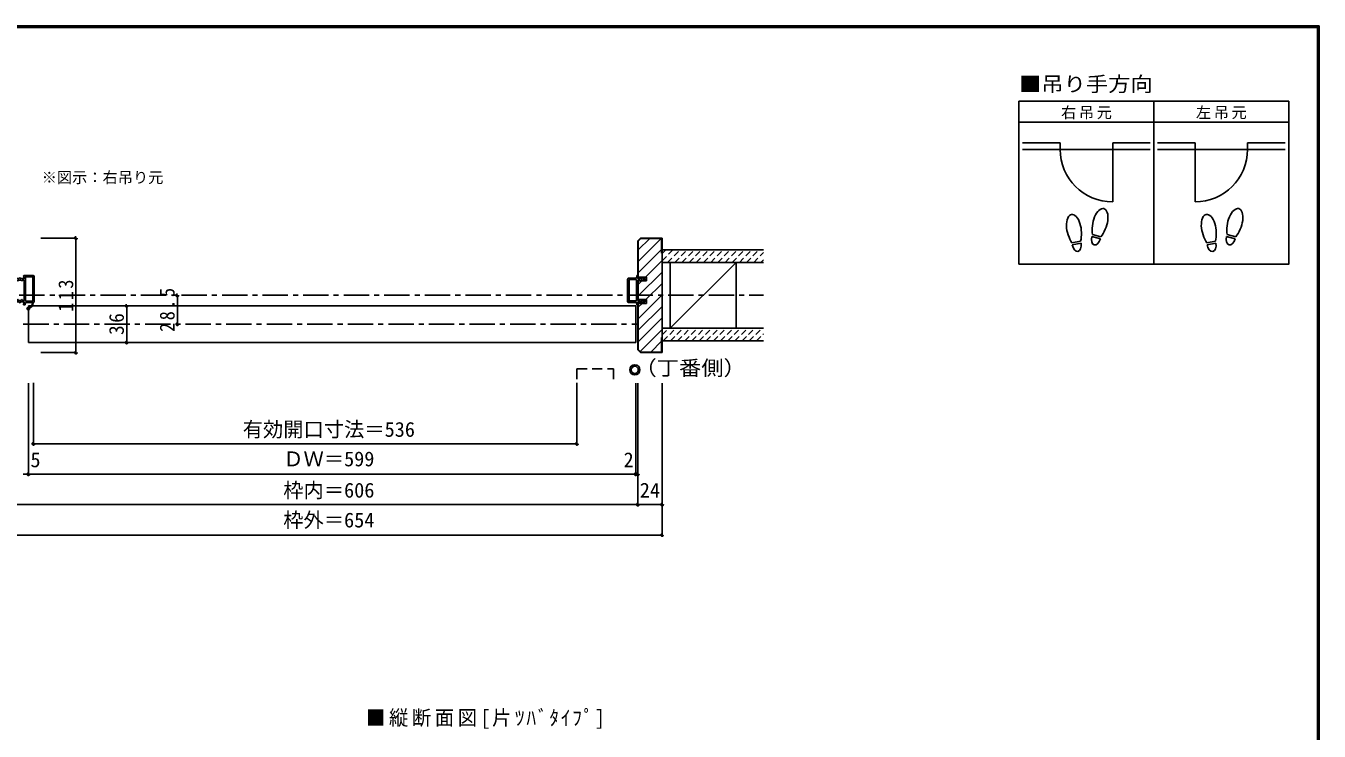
# Model space of a CAD drawing. Units: millimetres at full size, sheet at 1:5. Extents: x -973 to 977, y -718 to 696.
# Drawn here: x -299 to 977, y 0 to 696 of the extents above; entities that cross this region are included whole.
import ezdxf
from ezdxf.enums import TextEntityAlignment as Align

# ---------------------------------------------------------------- set-up
doc = ezdxf.new("R2010")
doc.units = ezdxf.units.MM
doc.header["$LTSCALE"] = 5
doc.header["$PDMODE"] = 32
doc.header["$PDSIZE"] = 2.5
for name, pattern in [('CHAIN1', [8, 5, -1, 1, -1]), ('DASHED1', [1.8, 1.2, -0.6]), ('DASHED2', [3, 2, -1])]:
    doc.linetypes.add(name, pattern=pattern)
for name, color, linetype in [('0-0_補助線', 7, 'Continuous'), ('0-1_通り芯', 4, 'CHAIN1'), ('0-3_仕上げ', 7, 'Continuous'), ('0-4_枠', 3, 'Continuous'), ('0-6_扉', 6, 'Continuous'), ('0-7_金物', 7, 'Continuous'), ('0-8_戸当り', 3, 'Continuous'), ('0-A_文字', 3, 'Continuous'), ('0-B_寸法', 4, 'DASHED1'), ('0-C_ハッチ', 4, 'Continuous'), ('F-1_枠', 6, 'Continuous')]:
    doc.layers.add(name, color=color, linetype=linetype)
doc.styles.add('ＭＳ ゴシック', font='')
doc.styles.get('ＭＳ ゴシック').set_extended_font_data('MS Gothic')

# ---------------------------------------------------------------- blocks, each defined once
blk = doc.blocks.new('01')
at = {"layer": '0-0_補助線'}
for p, q in [((-14.5, 0.346), (-14.5, -0.449)), ((-14.3, 0.346), (-14.3, -0.449)), ((-12.045, -0.049), (-14.178, 0.444)), ((-12, 0.146), (-14.133, 0.639)), ((-11.475, 5.146), (-12.298, 4.504)), ((-12.175, 4.146), (-11.475, 4.146)), ((-12.045, -0.049), (-11.993, 0.145)), ((-11.475, 0.146), (-12, 0.146)), ((-11.475, 7.146), (-11.475, 5.146)), ((-11.475, 4.146), (-11.475, 0.146)), ((-10.68, 7.55), (-9.257, 6.508)), ((-9.375, 6.146), (-10.075, 6.146)), ((-10.075, 3.146), (-10.075, 6.146)), ((-10.075, 3.146), (-9.252, 2.504)), ((-9.375, 2.146), (-10.075, 2.146)), ((-10.075, 0.146), (-10.075, 2.146)), ((-10.075, 0.146), (10.075, 0.146)), ((10.075, 3.146), (9.252, 2.504)), ((10.68, 7.55), (9.257, 6.508)), ((9.375, 6.146), (10.075, 6.146)), ((9.375, 2.146), (10.075, 2.146)), ((10.075, 3.146), (10.075, 6.146)), ((10.075, 0.146), (10.075, 2.146)), ((11.475, 7.146), (11.475, 5.146)), ((11.475, 5.146), (12.298, 4.504)), ((12.175, 4.146), (11.475, 4.146)), ((11.475, 4.146), (11.475, 0.146)), ((11.475, 0.146), (12, 0.146)), ((12.045, -0.049), (11.993, 0.145)), ((12, 0.146), (14.133, 0.639)), ((12.045, -0.049), (14.178, 0.444)), ((14.3, 0.346), (14.3, -0.449)), ((14.5, 0.346), (14.5, -0.449)), ((-14.265, -0.741), (-12.235, -1.196)), ((-14.222, -0.546), (-12.191, -1.001)), ((-12, -1.488), (-12, -8.854)), ((-11.8, -1.488), (-11.8, -8.854)), ((-11, -9.654), (11, -9.654)), ((11, -9.854), (-11, -9.854)), ((-10.6, -1.554), (-10.6, -8.154)), ((-10.3, -1.254), (10.3, -1.254)), ((-10.3, -8.454), (10.3, -8.454)), ((10.6, -1.554), (10.6, -8.154)), ((11.8, -1.488), (11.8, -8.854)), ((12, -1.488), (12, -8.854)), ((14.222, -0.546), (12.191, -1.001)), ((14.265, -0.741), (12.235, -1.196))]:
    blk.add_line(p, q, dxfattribs=at)
for centre, radius, start, end in [((-14.2, 0.346), 0.3, 77.00048, 180), ((-14.2, 0.346), 0.1, 77.00048, 180), ((-12.175, 4.346), 0.2, 127.96957, 270), ((-10.975, 7.146), 0.5, 53.78053, 180), ((-9.375, 6.346), 0.2, 270, 53.78053), ((-9.375, 2.346), 0.2, 270, 52.03043), ((9.375, 6.346), 0.2, 126.21947, 270), ((9.375, 2.346), 0.2, 127.96957, 270), ((10.975, 7.146), 0.5, 0, 126.21947), ((12.175, 4.346), 0.2, 270, 52.03043), ((14.2, 0.346), 0.3, 0, 102.99952), ((14.2, 0.346), 0.1, 0, 102.99952), ((-14.2, -0.449), 0.3, 180, 257.3929), ((-14.2, -0.449), 0.1, 180, 257.3929), ((-12.3, -1.488), 0.3, 0, 76.0718), ((-12.3, -1.488), 0.5, 0, 76.0718), ((-11, -8.854), 1, 180, 270), ((-11, -8.854), 0.8, 180, 270), ((-10.3, -1.554), 0.3, 90, 180), ((-10.3, -8.154), 0.3, 180, 270), ((10.3, -1.554), 0.3, 0, 90), ((10.3, -8.154), 0.3, 270, 0), ((11, -8.854), 1, 270, 0), ((11, -8.854), 0.8, 270, 0), ((12.3, -1.488), 0.5, 103.9282, 180), ((12.3, -1.488), 0.3, 103.9282, 180), ((14.2, -0.449), 0.1, 282.6071, 0), ((14.2, -0.449), 0.3, 282.6071, 0)]:
    blk.add_arc(centre, radius, start, end, dxfattribs=at)
blk = doc.blocks.new('2')
at = {"layer": '0-0_補助線'}
for p, q in [((-9.846, -9.622), (-9.846, 15.078)), ((-8.846, 16.078), (0.354, 16.078)), ((-8.846, 15.878), (0.637, 15.878)), ((-8.446, 14.378), (-8.446, -8.922)), ((-8.146, 14.678), (-1.546, 14.678)), ((-1.246, 14.378), (-1.246, -8.922)), ((4.154, 13.753), (4.154, 13.053)), ((5.154, 13.053), (4.512, 13.876)), ((7.154, 13.053), (5.154, 13.053)), ((0.154, 11.653), (2.154, 11.653)), ((0.154, 11.653), (0.154, -8.497)), ((2.154, 10.953), (2.154, 11.653)), ((3.154, 11.653), (2.512, 10.83)), ((3.154, 11.653), (6.154, 11.653)), ((6.154, 10.953), (6.154, 11.653)), ((7.558, 12.258), (6.516, 10.835)), ((-1.48, -10.622), (-8.846, -10.622)), ((-1.546, -9.222), (-8.146, -9.222)), ((-1.189, -10.85), (-0.732, -12.694)), ((0.154, -8.497), (2.154, -8.497)), ((4.154, -9.897), (0.154, -9.897)), ((0.154, -9.897), (0.154, -10.622)), ((0.154, -10.622), (0.645, -12.548)), ((2.154, -7.797), (2.154, -8.497)), ((3.154, -8.497), (2.512, -7.674)), ((3.154, -8.497), (6.154, -8.497)), ((4.154, -10.597), (4.154, -9.897)), ((5.154, -9.897), (4.512, -10.72)), ((7.154, -9.897), (5.154, -9.897)), ((6.154, -7.797), (6.154, -8.497)), ((7.558, -9.101), (6.516, -7.679)), ((0.354, -12.922), (-0.441, -12.922))]:
    blk.add_line(p, q, dxfattribs=at)
for points in [[(-9.646, 15.078), (-9.646, -9.622), (-9.846, -9.622)], [(4.154, 13.053), (0.154, 13.053), (0.649, 15.723)]]:
    blk.add_lwpolyline(points, dxfattribs=at)
for centre, radius, start, end in [((-8.846, 15.078), 1, 90, 180), ((-8.846, 15.078), 0.8, 90, 180), ((-8.146, 14.378), 0.3, 90, 180), ((-1.546, 14.378), 0.3, 0, 90), ((0.354, 15.778), 0.3, 349.49875, 90), ((4.354, 13.753), 0.2, 37.96957, 180), ((7.154, 12.553), 0.5, 323.78053, 90), ((2.354, 10.953), 0.2, 180, 322.03043), ((6.354, 10.953), 0.2, 180, 323.78053), ((-8.846, -9.622), 1, 180, 270), ((-2.846, -10.72), 6, 179.06153, 259.29815), ((-8.146, -8.922), 0.3, 180, 270), ((-2.846, -10.72), 5.3, 178.93757, 259.29815), ((-1.546, -8.922), 0.3, 270, 0), ((-1.48, -10.922), 0.3, 13.9282, 90), ((-0.441, -12.622), 0.3, 193.9282, 270), ((0.354, -12.622), 0.3, 270, 14.29438), ((2.354, -7.797), 0.2, 37.96957, 180), ((4.354, -10.597), 0.2, 180, 322.03043), ((6.354, -7.797), 0.2, 36.21947, 180), ((7.154, -9.397), 0.5, 270, 36.21947), ((-3.896, -16.272), 0.35, 259.29815, 79.29815)]:
    blk.add_arc(centre, radius, start, end, dxfattribs=at)
blk.add_point((-3.896, -16.622), dxfattribs=at)

msp = doc.modelspace()

# ---------------------------------------------------------------- linework, layer by layer
at = {"layer": '0-1_通り芯'}
for p, q in [((-425.347, 430), (428.653, 430)), ((-301.347, 401.5), (304.653, 401.5))]:
    msp.add_line(p, q, dxfattribs=at)
at = {"layer": '0-3_仕上げ', "color": 2}
for p, q in [((428.653, 475), (328.653, 475)), ((428.653, 462.5), (328.653, 462.5)), ((428.653, 397.5), (328.653, 397.5)), ((428.653, 385), (328.653, 385))]:
    msp.add_line(p, q, dxfattribs=at)
at = {"layer": '0-3_仕上げ', "color": 3}
for p, q in [((336.653, 397.5), (336.653, 462.5)), ((401.653, 397.5), (401.653, 462.5))]:
    msp.add_line(p, q, dxfattribs=at)
at = {"layer": '0-3_仕上げ'}
msp.add_line((401.653, 462.5), (336.653, 397.5), dxfattribs=at)
at = {"layer": '0-4_枠'}
for p, q in [((307.481, 486.5), (304.653, 483.672)), ((307.689, 486), (305.153, 483.464)), ((307.481, 486.5), (328.653, 486.5)), ((307.689, 486), (328.153, 486)), ((328.153, 471.5), (328.153, 486)), ((328.653, 486.5), (328.653, 373.5)), ((304.653, 483.672), (304.653, 448)), ((305.153, 483.464), (305.153, 448)), ((328.153, 471.5), (328.653, 471.5)), ((304.653, 425.7), (304.653, 444.3)), ((304.653, 444.3), (313.153, 444.3)), ((305.153, 425.7), (305.153, 444.3)), ((304.653, 425.7), (313.153, 425.7)), ((304.653, 376.328), (304.653, 422)), ((304.653, 422), (313.153, 422)), ((305.153, 376.536), (305.153, 422)), ((313.153, 422), (313.153, 425.7)), ((328.153, 388.5), (328.153, 374)), ((328.153, 388.5), (328.653, 388.5)), ((307.481, 373.5), (304.653, 376.328)), ((307.689, 374), (305.153, 376.536)), ((307.481, 373.5), (328.653, 373.5)), ((307.689, 374), (328.153, 374))]:
    msp.add_line(p, q, dxfattribs=at)
msp.add_lwpolyline([(313.153, 444.3), (313.153, 448), (304.653, 448)], dxfattribs=at)
at = {"layer": '0-6_扉'}
for p, q in [((-296.347, 419.5), (-296.347, 383.5)), ((-296.347, 419.5), (302.653, 419.5)), ((302.653, 419.5), (302.653, 383.5)), ((-296.347, 383.5), (302.653, 383.5))]:
    msp.add_line(p, q, dxfattribs=at)
at = {"layer": '0-6_扉', "linetype": 'DASHED2'}
for p, q in [((244.658, 357.408), (280.658, 357.408)), ((244.658, 357.408), (244.658, 343.157)), ((280.658, 357.408), (280.658, 343.157))]:
    msp.add_line(p, q, dxfattribs=at)
at = {"layer": '0-7_金物'}
for radius in [5, 3.5]:
    msp.add_circle((301.702, 356.457), radius, dxfattribs=at)
at = {"layer": '0-8_戸当り', "color": 2}
for p, q in [((721.239, 580.308), (684.139, 580.308)), ((684.139, 574.008), (810.139, 574.008)), ((721.239, 580.308), (721.239, 574.008)), ((773.039, 580.308), (810.139, 580.308)), ((773.039, 580.308), (773.039, 522.208)), ((854.239, 580.308), (817.139, 580.308)), ((943.139, 574.008), (817.139, 574.008)), ((854.239, 580.308), (854.239, 522.208)), ((906.039, 580.308), (943.139, 580.308)), ((906.039, 580.308), (906.039, 574.008))]:
    msp.add_line(p, q, dxfattribs=at)
at = {"layer": '0-8_戸当り'}
for p, q in [((760.924, 485.706), (752.444, 487.978)), ((761.468, 487.735), (752.987, 490.007)), ((893.924, 485.706), (885.444, 487.978)), ((894.468, 487.735), (885.987, 490.007)), ((741.457, 483.378), (732.811, 481.853)), ((741.822, 481.31), (733.175, 479.785)), ((874.457, 483.378), (865.811, 481.853)), ((874.822, 481.31), (866.175, 479.785))]:
    msp.add_line(p, q, dxfattribs=at)
at = {"layer": '0-8_戸当り', "color": 2}
for centre, start, end in [((773.039, 574.008), 180, 270), ((854.239, 574.008), 270, 0)]:
    msp.add_arc(centre, 51.8, start, end, dxfattribs=at)
at = {"layer": '0-8_戸当り'}
for centre, major_axis, ratio, start_param, end_param in [((734.795, 495.877), (-2.445, 13.867), 0.5, 4.34059143, 8.22577918), ((760.713, 501.878), (3.644, 13.601), 0.5, 4.34059143, 8.22577918), ((867.795, 495.877), (-2.445, 13.867), 0.5, 4.34059143, 8.22577918), ((893.713, 501.878), (3.644, 13.601), 0.5, 4.34059143, 8.22577918), ((760.609, 501.489), (4.416, 16.48), 0.4, 1.85063327, 2.44287679), ((893.609, 501.489), (4.416, 16.48), 0.4, 1.85063327, 2.44287679), ((734.865, 495.481), (-2.963, 16.802), 0.4, 1.85063327, 2.44287679), ((734.865, 495.481), (-2.963, 16.802), 0.4, 3.84030852, 4.43255203), ((756.684, 486.842), (1.894, 7.067), 0.6, 1.57079633, 4.71238898), ((760.609, 501.489), (4.416, 16.48), 0.4, 3.84030852, 4.43255203), ((867.865, 495.481), (-2.963, 16.802), 0.4, 1.85063327, 2.44287679), ((867.865, 495.481), (-2.963, 16.802), 0.4, 3.84030852, 4.43255203), ((889.684, 486.842), (1.894, 7.067), 0.6, 1.57079633, 4.71238898), ((893.609, 501.489), (4.416, 16.48), 0.4, 3.84030852, 4.43255203), ((737.498, 480.548), (-1.27, 7.205), 0.6, 1.57079633, 4.71238898), ((870.498, 480.548), (-1.27, 7.205), 0.6, 1.57079633, 4.71238898)]:
    msp.add_ellipse(centre, major_axis=major_axis, ratio=ratio, start_param=start_param, end_param=end_param, dxfattribs=at)
at = {"layer": '0-A_文字'}
for p, q in [((680.639, 621.667), (680.639, 460.667)), ((946.639, 621.667), (680.639, 621.667)), ((813.639, 621.667), (813.639, 460.667)), ((680.639, 600.667), (946.639, 600.667))]:
    msp.add_line(p, q, dxfattribs=at)
msp.add_lwpolyline([(946.639, 621.667), (946.639, 460.667), (680.639, 460.667)], dxfattribs=at)
at = {"layer": '0-B_寸法', "linetype": 'Continuous'}
for p, q in [((-249.425, 486.5), (-283.947, 486.5)), ((-249.425, 486.5), (-249.425, 373.5)), ((-149.425, 401.5), (-149.425, 430)), ((-199.425, 419.5), (-199.425, 383.5)), ((-249.425, 373.5), (-283.947, 373.5)), ((-296.347, 253.5), (-296.347, 343.157)), ((-291.347, 283.5), (-291.347, 343.5)), ((244.658, 283.5), (244.658, 343.5)), ((302.653, 253.5), (302.653, 343.157)), ((304.653, 223.5), (304.653, 343.157)), ((328.653, 193.5), (328.653, 343.157)), ((-291.347, 283.5), (244.658, 283.5)), ((304.653, 253.5), (-301.347, 253.5)), ((328.653, 223.5), (-325.347, 223.5)), ((328.653, 193.5), (-325.347, 193.5))]:
    msp.add_line(p, q, dxfattribs=at)
at = {"layer": '0-B_寸法', "color": 7}
for p in [(-249.425, 486.5), (-149.425, 430), (-199.425, 419.5), (-149.425, 401.5), (-199.425, 383.5), (-249.425, 373.5), (-291.347, 283.5), (244.658, 283.5), (-296.347, 253.5), (302.653, 253.5), (304.653, 253.5), (304.653, 223.5), (328.653, 223.5), (328.653, 193.5)]:
    msp.add_point(p, dxfattribs=at)
at = {"layer": '0-C_ハッチ'}
for p, q in [((305.153, 463.412), (327.741, 486)), ((316.428, 486), (305.153, 474.725)), ((328.153, 475.098), (305.153, 452.098)), ((328.653, 464.284), (312.369, 448)), ((328.653, 452.97), (305.153, 429.47)), ((308.669, 444.3), (305.153, 440.784)), ((328.653, 441.657), (312.696, 425.7)), ((328.653, 430.343), (305.153, 406.843)), ((308.996, 422), (305.153, 418.157)), ((328.653, 419.029), (305.153, 395.529)), ((328.653, 407.716), (305.153, 384.216)), ((328.653, 396.402), (306.97, 374.719)), ((328.153, 384.588), (317.565, 374))]:
    msp.add_line(p, q, dxfattribs=at)
at = {"layer": '0-C_ハッチ', "linetype": 'DASHED1'}
for p, q in [((328.653, 471.172), (332.481, 475)), ((328.653, 464.101), (339.552, 475)), ((334.123, 462.5), (346.623, 475)), ((341.194, 462.5), (353.694, 475)), ((348.265, 462.5), (360.765, 475)), ((355.336, 462.5), (367.836, 475)), ((362.408, 462.5), (374.908, 475)), ((369.479, 462.5), (381.979, 475)), ((376.55, 462.5), (389.05, 475)), ((383.621, 462.5), (396.121, 475)), ((390.692, 462.5), (403.192, 475)), ((397.763, 462.5), (410.263, 475)), ((404.834, 462.5), (417.334, 475)), ((411.905, 462.5), (424.405, 475)), ((418.976, 462.5), (428.653, 472.177)), ((426.047, 462.5), (428.653, 465.106)), ((328.653, 390.964), (335.189, 397.5)), ((329.76, 385), (342.26, 397.5)), ((336.831, 385), (349.331, 397.5)), ((343.902, 385), (356.402, 397.5)), ((350.974, 385), (363.474, 397.5)), ((358.045, 385), (370.545, 397.5)), ((365.116, 385), (377.616, 397.5)), ((372.187, 385), (384.687, 397.5)), ((379.258, 385), (391.758, 397.5)), ((386.329, 385), (398.829, 397.5)), ((393.4, 385), (405.9, 397.5)), ((400.471, 385), (412.971, 397.5)), ((407.542, 385), (420.042, 397.5)), ((414.613, 385), (427.113, 397.5)), ((421.684, 385), (428.653, 391.969))]:
    msp.add_line(p, q, dxfattribs=at)
at = {"layer": 'F-1_枠'}
for p, q in [((-973.347, 695.833), (976.653, 695.833)), ((-973.347, 695), (976.653, 695)), ((-973.347, 694.167), (976.653, 694.167)), ((974.986, 695.833), (974.986, -700.833)), ((975.82, 695.833), (975.82, -700.833)), ((976.653, 695.833), (976.653, -700.833))]:
    msp.add_line(p, q, dxfattribs=at)

# ---------------------------------------------------------------- block references
at = {"layer": '0-0_補助線', "xscale": -1}
msp.add_blockref('2', (-300.408, 433.422), dxfattribs=at)
at = {"layer": '0-0_補助線', "xscale": -1, "rotation": 270}
msp.add_blockref('01', (304.507, 435), dxfattribs=at)

# ---------------------------------------------------------------- texts
at = {"layer": '0-A_文字', "color": 7, "style": 'ＭＳ ゴシック', "width": 1.1}
for s, p in [('■吊り手方向', (680.639, 626.667)), ('（丁番側）', (301.335, 346.605))]:
    msp.add_text(s, height=14.66, dxfattribs=at).set_placement(p, align=Align.BOTTOM_LEFT)
at = {"layer": '0-A_文字', "color": 7, "style": 'ＭＳ ゴシック'}
msp.add_text('※図示：右吊り元', height=11, dxfattribs=at).set_placement((-283.234, 537.5), align=Align.BOTTOM_LEFT)
at = {"layer": '0-A_文字', "color": 7, "attachment_point": 7, "style": 'ＭＳ ゴシック'}
for s, insert, char_height in [('\\T1.17;右吊元', (722.139, 603.667), 11), ('\\T1.17;左吊元', (855.139, 603.667), 11), ('\\T1.19;\\W0.95;■縦断面図[片ﾂﾊﾞﾀｲﾌﾟ]', (36.653, 2.5), 14.66)]:
    msp.add_mtext(s, dxfattribs=dict(at, insert=insert, char_height=char_height))
at = {"layer": '0-B_寸法', "color": 7, "style": 'ＭＳ ゴシック'}
for s, p in [('有効開口寸法＝536', (-85, 286)), ('5', (-294.347, 256)), ('ＤＷ＝599', (-45, 256.874)), ('2', (290.653, 256)), ('枠内＝606', (-45, 226)), ('24', (306.653, 226)), ('枠外＝654', (-45, 196.544))]:
    msp.add_text(s, height=14.66, dxfattribs=at).set_placement(p, align=Align.BOTTOM_LEFT)
at = {"layer": '0-B_寸法', "color": 7, "char_height": 14.66, "attachment_point": 7, "rotation": 90, "style": 'ＭＳ ゴシック'}
for s, insert in [('\\T1.27;\\W0.9;113', (-251.925, 413.75)), ('\\T1.28;\\W0.9;28.5', (-151.925, 393.875)), ('\\T1.27;\\W0.95;36', (-201.925, 390.875))]:
    msp.add_mtext(s, dxfattribs=dict(at, insert=insert))

doc.saveas('drawing.dxf')
